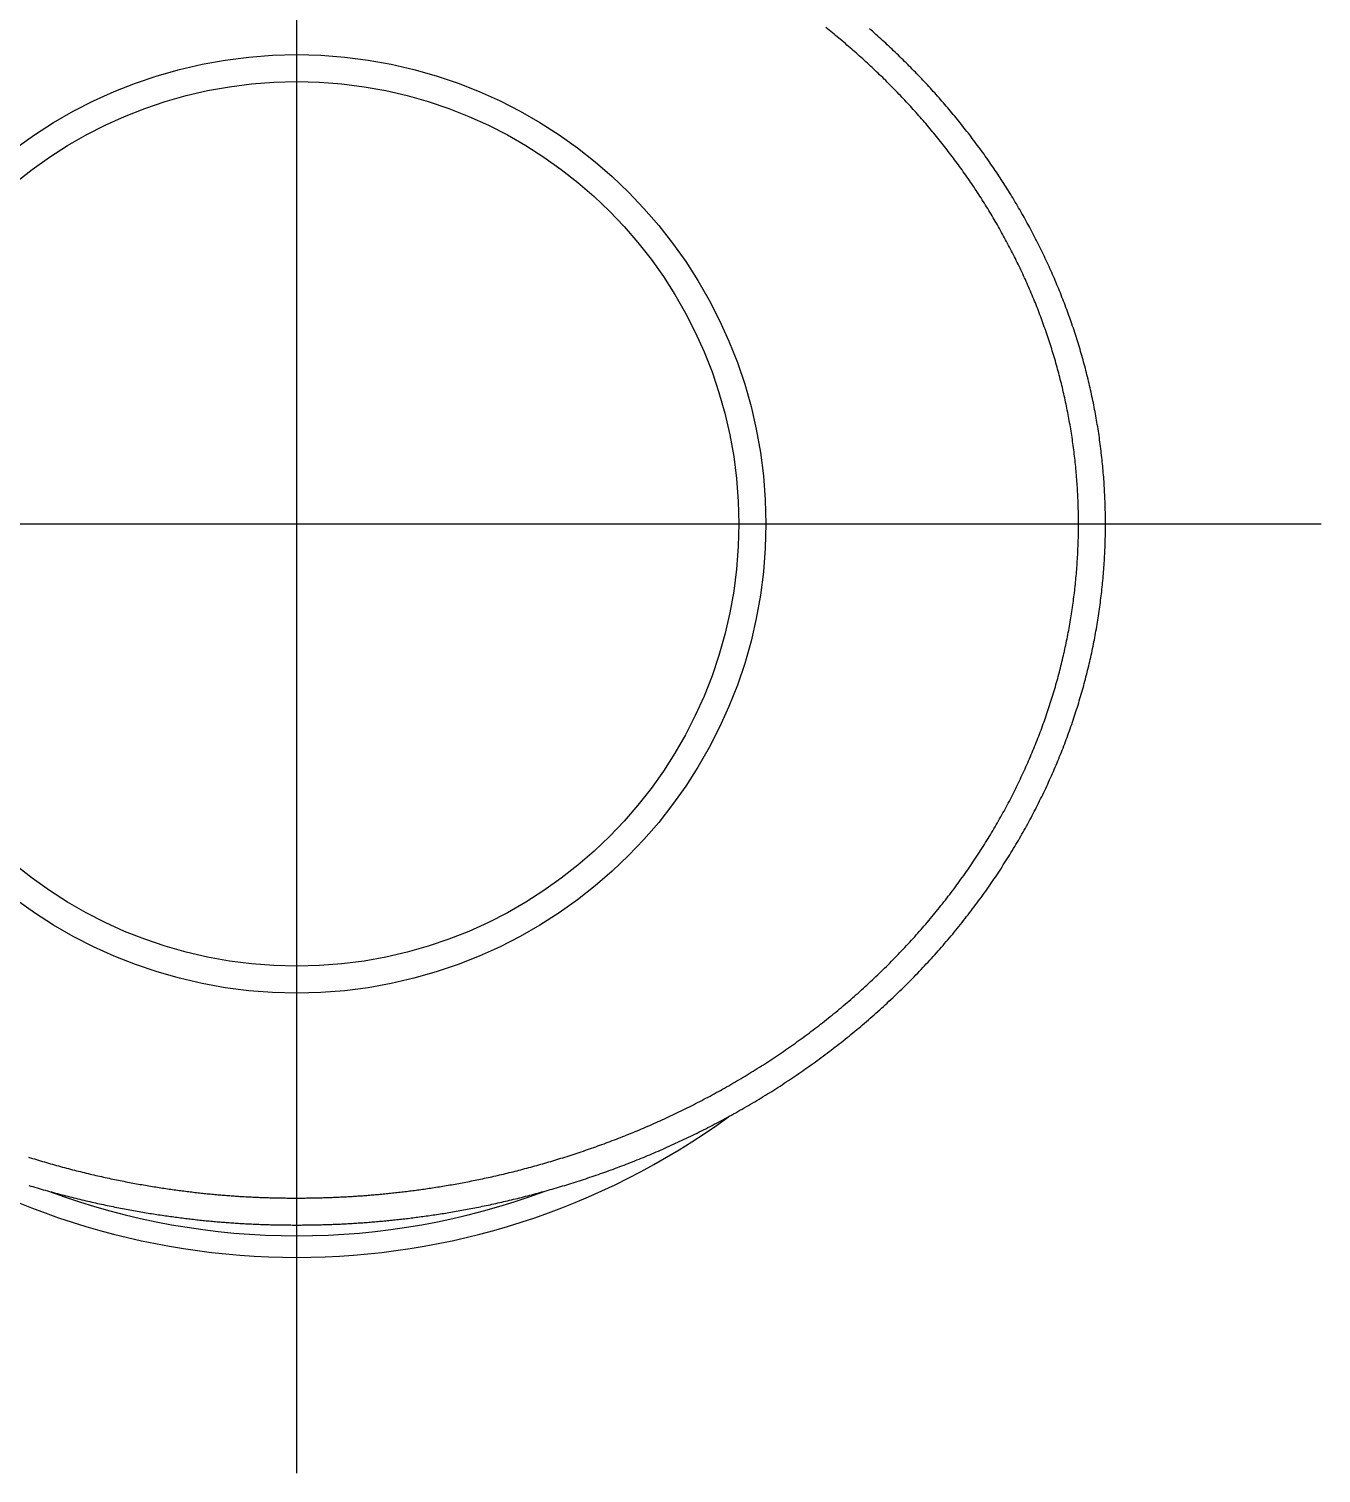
# Model space of a CAD drawing. Extents: x -29.2 to 56.3, y -38.4 to 25.6.
# Drawn here: x 44.36 to 56.35, y -8.8 to 4.59 of the extents above; entities that cross this region are included whole.
import ezdxf

# ---------------------------------------------------------------- set-up
doc = ezdxf.new("R2010")
doc.units = 0
doc.linetypes.add('CENTER', pattern=[50.8, 31.75, -6.35, 6.35, -6.35])
doc.layers.get('0').update_dxf_attribs({"linetype": 'CONTINUOUS'})
doc.layers.add('CENTER', color=1, linetype='CENTER')

msp = doc.modelspace()

# ---------------------------------------------------------------- linework, layer by layer
at = {"color": 7}
for points in [[(46.8467, -6.25, 0), (46.8598, -6.24999, 0), (46.8729, -6.24996, 0), (46.8861, -6.24991, 0), (46.8992, -6.24985, 0), (46.9123, -6.24976, 0), (46.9254, -6.24965, 0), (46.9385, -6.24953, 0), (46.9516, -6.24938, 0), (46.9647, -6.24921, 0), (46.9778, -6.24903, 0), (46.9909, -6.24882, 0), (47.004, -6.2486, 0), (47.0171, -6.24835, 0), (47.0302, -6.24808, 0), (47.0433, -6.24779, 0), (47.0564, -6.24748, 0), (47.0695, -6.24715, 0), (47.0826, -6.2468, 0), (47.0957, -6.24643, 0), (47.1089, -6.24604, 0), (47.122, -6.24562, 0), (47.1351, -6.24519, 0), (47.1483, -6.24473, 0), (47.1614, -6.24425, 0), (47.1746, -6.24375, 0), (47.1878, -6.24323, 0), (47.201, -6.24268, 0), (47.2142, -6.24212, 0), (47.2274, -6.24153, 0), (47.2407, -6.24092, 0), (47.2539, -6.24028, 0), (47.2672, -6.23963, 0), (47.2805, -6.23895, 0), (47.2938, -6.23825, 0), (47.3071, -6.23752, 0), (47.3204, -6.23678, 0), (47.3338, -6.23601, 0), (47.3471, -6.23521, 0), (47.3605, -6.2344, 0), (47.374, -6.23356, 0), (47.3874, -6.23269, 0), (47.4009, -6.2318, 0), (47.4144, -6.23089, 0), (47.4279, -6.22996, 0), (47.4414, -6.229, 0), (47.455, -6.22802, 0), (47.4686, -6.22701, 0), (47.4822, -6.22598, 0), (47.4959, -6.22492, 0), (47.5096, -6.22384, 0), (47.5233, -6.22273, 0), (47.537, -6.2216, 0), (47.5508, -6.22045, 0), (47.5646, -6.21927, 0), (47.5785, -6.21806, 0), (47.5923, -6.21683, 0), (47.6063, -6.21558, 0), (47.6202, -6.2143, 0), (47.6342, -6.21299, 0), (47.6482, -6.21166, 0), (47.6623, -6.2103, 0), (47.6764, -6.20891, 0), (47.6905, -6.20749, 0), (47.7047, -6.20605, 0), (47.719, -6.20457, 0), (47.7332, -6.20307, 0), (47.7475, -6.20154, 0), (47.7619, -6.19998, 0), (47.7763, -6.19838, 0), (47.7907, -6.19676, 0), (47.8052, -6.1951, 0), (47.8198, -6.19342, 0), (47.8344, -6.1917, 0), (47.849, -6.18995, 0), (47.8637, -6.18817, 0), (47.8785, -6.18635, 0), (47.8933, -6.1845, 0), (47.9081, -6.18262, 0), (47.923, -6.1807, 0), (47.938, -6.17875, 0), (47.953, -6.17676, 0), (47.968, -6.17474, 0), (47.9832, -6.17268, 0), (47.9984, -6.17059, 0), (48.0136, -6.16845, 0), (48.0289, -6.16629, 0), (48.0443, -6.16408, 0), (48.0597, -6.16184, 0), (48.0752, -6.15956, 0), (48.0907, -6.15723, 0), (48.1063, -6.15487, 0), (48.122, -6.15247, 0), (48.1378, -6.15002, 0), (48.1536, -6.14753, 0), (48.1695, -6.14501, 0), (48.1855, -6.14244, 0), (48.2015, -6.13982, 0), (48.2176, -6.13717, 0), (48.2337, -6.13447, 0), (48.2499, -6.13172, 0), (48.2662, -6.12894, 0), (48.2826, -6.12611, 0), (48.299, -6.12323, 0), (48.3154, -6.12031, 0), (48.332, -6.11734, 0), (48.3485, -6.11433, 0), (48.3652, -6.11127, 0), (48.3819, -6.10817, 0), (48.3987, -6.10501, 0), (48.4155, -6.10181, 0), (48.4324, -6.09857, 0), (48.4493, -6.09527, 0), (48.4663, -6.09193, 0), (48.4834, -6.08854, 0), (48.5005, -6.0851, 0), (48.5177, -6.0816, 0), (48.5349, -6.07806, 0), (48.5522, -6.07447, 0), (48.5695, -6.07083, 0), (48.5869, -6.06714, 0), (48.6044, -6.06339, 0), (48.6218, -6.0596, 0), (48.6394, -6.05575, 0), (48.6569, -6.05185, 0), (48.6745, -6.0479, 0), (48.6922, -6.0439, 0), (48.7099, -6.03985, 0), (48.7277, -6.03574, 0), (48.7455, -6.03158, 0), (48.7633, -6.02737, 0), (48.7812, -6.0231, 0), (48.7991, -6.01879, 0), (48.8171, -6.01442, 0), (48.8351, -6.00999, 0), (48.8531, -6.00552, 0), (48.8712, -6.00099, 0), (48.8893, -5.9964, 0), (48.9075, -5.99177, 0), (48.9257, -5.98708, 0), (48.9439, -5.98233, 0), (48.9621, -5.97753, 0), (48.9805, -5.97268, 0), (48.9988, -5.96777, 0), (49.0172, -5.9628, 0), (49.0356, -5.95779, 0), (49.054, -5.95271, 0), (49.0725, -5.94758, 0), (49.091, -5.9424, 0), (49.1095, -5.93716, 0), (49.1281, -5.93187, 0), (49.1467, -5.92652, 0), (49.1653, -5.92111, 0), (49.1839, -5.91565, 0), (49.2026, -5.91013, 0), (49.2213, -5.90455, 0), (49.2401, -5.89892, 0), (49.2588, -5.89323, 0), (49.2776, -5.88749, 0), (49.2964, -5.88168, 0), (49.3153, -5.87582, 0), (49.3341, -5.86991, 0), (49.353, -5.86393, 0), (49.3719, -5.8579, 0), (49.3908, -5.85181, 0), (49.4098, -5.84566, 0), (49.4288, -5.83946, 0), (49.4477, -5.83319, 0), (49.4668, -5.82687, 0), (49.4858, -5.82049, 0), (49.5048, -5.81405, 0), (49.5239, -5.80755, 0), (49.543, -5.801, 0), (49.5621, -5.79438, 0), (49.5812, -5.7877, 0), (49.6003, -5.78097, 0), (49.6195, -5.77417, 0), (49.6386, -5.76732, 0), (49.6578, -5.7604, 0), (49.677, -5.75343, 0), (49.6962, -5.74639, 0), (49.7154, -5.7393, 0), (49.7346, -5.73214, 0), (49.7539, -5.72493, 0), (49.7731, -5.71765, 0), (49.7924, -5.71031, 0), (49.8116, -5.70291, 0), (49.8309, -5.69545, 0), (49.8502, -5.68793, 0), (49.8694, -5.68034, 0), (49.8887, -5.6727, 0), (49.908, -5.66499, 0), (49.9273, -5.65722, 0), (49.9466, -5.64939, 0), (49.9659, -5.64149, 0), (49.9853, -5.63354, 0), (50.0046, -5.62552, 0), (50.0239, -5.61744, 0), (50.0432, -5.60929, 0), (50.0625, -5.60108, 0), (50.0818, -5.59281, 0), (50.1012, -5.58447, 0), (50.1205, -5.57608, 0), (50.1398, -5.56761, 0), (50.1591, -5.55909, 0), (50.1784, -5.55049, 0), (50.1978, -5.54183, 0), (50.2171, -5.53311, 0), (50.2364, -5.52432, 0), (50.2557, -5.51546, 0), (50.2751, -5.50654, 0), (50.2944, -5.49755, 0), (50.3137, -5.4885, 0), (50.3331, -5.47938, 0), (50.3524, -5.4702, 0), (50.3717, -5.46095, 0), (50.391, -5.45164, 0), (50.4103, -5.44226, 0), (50.4297, -5.43281, 0), (50.449, -5.4233, 0), (50.4683, -5.41373, 0), (50.4876, -5.40409, 0), (50.5069, -5.39438, 0), (50.5262, -5.38461, 0), (50.5454, -5.37477, 0), (50.5647, -5.36487, 0), (50.584, -5.3549, 0), (50.6032, -5.34487, 0), (50.6225, -5.33477, 0), (50.6417, -5.3246, 0), (50.6609, -5.31438, 0), (50.6802, -5.30408, 0), (50.6994, -5.29372, 0), (50.7186, -5.2833, 0), (50.7377, -5.27281, 0), (50.7569, -5.26225, 0), (50.7761, -5.25163, 0), (50.7952, -5.24095, 0), (50.8143, -5.2302, 0), (50.8334, -5.21938, 0), (50.8525, -5.2085, 0), (50.8716, -5.19756, 0), (50.8907, -5.18655, 0), (50.9097, -5.17547, 0), (50.9288, -5.16433, 0), (50.9478, -5.15313, 0), (50.9668, -5.14186, 0), (50.9857, -5.13052, 0), (51.0047, -5.11912, 0), (51.0236, -5.10766, 0), (51.0425, -5.09613, 0), (51.0614, -5.08453, 0), (51.0803, -5.07287, 0), (51.0992, -5.06115, 0), (51.118, -5.04936, 0), (51.1368, -5.0375, 0), (51.1556, -5.02559, 0), (51.1743, -5.0136, 0), (51.1931, -5.00155, 0), (51.2118, -4.98944, 0), (51.2304, -4.97726, 0), (51.2491, -4.96502, 0), (51.2677, -4.95271, 0), (51.2863, -4.94034, 0), (51.3049, -4.9279, 0), (51.3234, -4.9154, 0), (51.3419, -4.90284, 0), (51.3604, -4.89021, 0), (51.3789, -4.87751, 0), (51.3973, -4.86475, 0), (51.4157, -4.85193, 0), (51.434, -4.83904, 0), (51.4523, -4.82609, 0), (51.4706, -4.81307, 0), (51.4889, -4.79999, 0), (51.5071, -4.78684, 0), (51.5253, -4.77363, 0), (51.5434, -4.76036, 0), (51.5616, -4.74703, 0), (51.5796, -4.73363, 0), (51.5977, -4.72017, 0), (51.6157, -4.70665, 0), (51.6336, -4.69307, 0), (51.6515, -4.67942, 0), (51.6694, -4.66572, 0), (51.6873, -4.65196, 0), (51.7051, -4.63813, 0), (51.7228, -4.62425, 0), (51.7406, -4.6103, 0), (51.7582, -4.5963, 0), (51.7759, -4.58223, 0), (51.7935, -4.56811, 0), (51.811, -4.55393, 0), (51.8285, -4.53969, 0), (51.846, -4.5254, 0), (51.8634, -4.51104, 0), (51.8807, -4.49663, 0), (51.8981, -4.48216, 0), (51.9153, -4.46764, 0), (51.9326, -4.45306, 0), (51.9497, -4.43842, 0), (51.9669, -4.42373, 0), (51.984, -4.40898, 0), (52.001, -4.39418, 0), (52.018, -4.37932, 0), (52.0349, -4.36441, 0), (52.0518, -4.34944, 0), (52.0686, -4.33442, 0), (52.0854, -4.31935, 0), (52.1022, -4.30422, 0), (52.1188, -4.28904, 0), (52.1355, -4.27381, 0), (52.152, -4.25853, 0), (52.1686, -4.24319, 0), (52.185, -4.2278, 0), (52.2014, -4.21236, 0), (52.2178, -4.19687, 0), (52.2341, -4.18133, 0), (52.2503, -4.16574, 0), (52.2665, -4.1501, 0), (52.2826, -4.1344, 0), (52.2987, -4.11866, 0), (52.3147, -4.10287, 0), (52.3307, -4.08703, 0), (52.3466, -4.07114, 0), (52.3624, -4.05521, 0), (52.3782, -4.03922, 0), (52.3939, -4.02319, 0), (52.4095, -4.00711, 0), (52.4251, -3.99098, 0), (52.4407, -3.97481, 0), (52.4561, -3.95859, 0), (52.4715, -3.94232, 0), (52.4869, -3.92601, 0), (52.5021, -3.90965, 0), (52.5174, -3.89325, 0), (52.5325, -3.8768, 0), (52.5476, -3.86031, 0), (52.5626, -3.84378, 0), (52.5775, -3.82721, 0), (52.5924, -3.81059, 0), (52.6072, -3.79394, 0), (52.622, -3.77724, 0), (52.6366, -3.7605, 0), (52.6512, -3.74373, 0), (52.6658, -3.72691, 0), (52.6802, -3.71006, 0), (52.6946, -3.69316, 0), (52.709, -3.67623, 0), (52.7232, -3.65927, 0), (52.7374, -3.64226, 0), (52.7516, -3.62522, 0), (52.7656, -3.60814, 0), (52.7796, -3.59103, 0), (52.7935, -3.57388, 0), (52.8073, -3.55669, 0), (52.8211, -3.53947, 0), (52.8348, -3.52222, 0), (52.8485, -3.50493, 0), (52.862, -3.48761, 0), (52.8755, -3.47026, 0), (52.8889, -3.45288, 0), (52.9023, -3.43546, 0), (52.9155, -3.41801, 0), (52.9287, -3.40053, 0), (52.9419, -3.38302, 0), (52.9549, -3.36547, 0), (52.9679, -3.3479, 0), (52.9808, -3.3303, 0), (52.9937, -3.31267, 0), (53.0064, -3.29501, 0), (53.0191, -3.27732, 0), (53.0317, -3.25961, 0), (53.0443, -3.24186, 0), (53.0568, -3.22409, 0), (53.0692, -3.2063, 0), (53.0815, -3.18847, 0), (53.0937, -3.17062, 0), (53.1059, -3.15275, 0), (53.118, -3.13485, 0), (53.13, -3.11692, 0), (53.142, -3.09898, 0), (53.1538, -3.081, 0), (53.1656, -3.06301, 0), (53.1774, -3.04499, 0), (53.189, -3.02695, 0), (53.2006, -3.00889, 0), (53.2121, -2.9908, 0), (53.2235, -2.9727, 0), (53.2348, -2.95457, 0), (53.2461, -2.93642, 0), (53.2573, -2.91825, 0), (53.2684, -2.90007, 0), (53.2794, -2.88186, 0), (53.2903, -2.86364, 0), (53.3012, -2.84539, 0), (53.312, -2.82713, 0), (53.3227, -2.80885, 0), (53.3334, -2.79055, 0), (53.3439, -2.77223, 0), (53.3544, -2.75389, 0), (53.3648, -2.73553, 0), (53.3752, -2.71716, 0), (53.3854, -2.69876, 0), (53.3956, -2.68035, 0), (53.4057, -2.66191, 0), (53.4158, -2.64346, 0), (53.4257, -2.62499, 0), (53.4356, -2.60651, 0), (53.4454, -2.588, 0), (53.4552, -2.56948, 0), (53.4648, -2.55094, 0), (53.4744, -2.53239, 0), (53.4839, -2.51381, 0), (53.4934, -2.49522, 0), (53.5027, -2.47662, 0), (53.512, -2.45799, 0), (53.5212, -2.43936, 0), (53.5304, -2.4207, 0), (53.5394, -2.40203, 0), (53.5484, -2.38334, 0), (53.5574, -2.36464, 0), (53.5662, -2.34592, 0), (53.575, -2.32719, 0), (53.5836, -2.30844, 0), (53.5923, -2.28968, 0), (53.6008, -2.2709, 0), (53.6093, -2.25211, 0), (53.6177, -2.23331, 0), (53.626, -2.21449, 0), (53.6342, -2.19565, 0), (53.6424, -2.1768, 0), (53.6505, -2.15794, 0), (53.6585, -2.13907, 0), (53.6664, -2.12018, 0), (53.6743, -2.10128, 0), (53.6821, -2.08236, 0), (53.6898, -2.06344, 0), (53.6975, -2.0445, 0), (53.7051, -2.02555, 0), (53.7126, -2.00658, 0), (53.72, -1.98761, 0), (53.7274, -1.96862, 0), (53.7346, -1.94962, 0), (53.7418, -1.93061, 0), (53.749, -1.91159, 0), (53.756, -1.89256, 0), (53.763, -1.87351, 0), (53.7699, -1.85446, 0), (53.7768, -1.83539, 0), (53.7835, -1.81632, 0), (53.7902, -1.79723, 0), (53.7968, -1.77813, 0), (53.8034, -1.75903, 0), (53.8098, -1.73991, 0), (53.8162, -1.72079, 0), (53.8226, -1.70165, 0), (53.8288, -1.68251, 0), (53.835, -1.66336, 0), (53.8411, -1.6442, 0), (53.8471, -1.62502, 0), (53.8531, -1.60585, 0), (53.859, -1.58666, 0), (53.8648, -1.56746, 0), (53.8705, -1.54826, 0), (53.8762, -1.52904, 0), (53.8818, -1.50982, 0), (53.8873, -1.49059, 0), (53.8927, -1.47136, 0), (53.8981, -1.45211, 0), (53.9034, -1.43286, 0), (53.9087, -1.4136, 0), (53.9138, -1.39433, 0), (53.9189, -1.37506, 0), (53.9239, -1.35578, 0), (53.9288, -1.33649, 0), (53.9337, -1.3172, 0), (53.9385, -1.29789, 0), (53.9432, -1.27858, 0), (53.9479, -1.25927, 0), (53.9525, -1.23995, 0), (53.957, -1.22062, 0), (53.9614, -1.20128, 0), (53.9658, -1.18194, 0), (53.9701, -1.1626, 0), (53.9743, -1.14324, 0), (53.9784, -1.12389, 0), (53.9825, -1.10452, 0), (53.9865, -1.08515, 0), (53.9904, -1.06578, 0), (53.9943, -1.0464, 0), (53.9981, -1.02701, 0), (54.0018, -1.00762, 0), (54.0054, -0.988227, 0), (54.009, -0.968827, 0), (54.0125, -0.949423, 0), (54.0159, -0.930013, 0), (54.0193, -0.9106, 0), (54.0225, -0.891182, 0), (54.0258, -0.871759, 0), (54.0289, -0.852333, 0), (54.032, -0.832903, 0), (54.035, -0.813469, 0), (54.0379, -0.794031, 0), (54.0407, -0.774589, 0), (54.0435, -0.755144, 0), (54.0462, -0.735696, 0), (54.0489, -0.716244, 0), (54.0514, -0.696789, 0), (54.0539, -0.677332, 0), (54.0564, -0.657871, 0), (54.0587, -0.638407, 0), (54.061, -0.618941, 0), (54.0632, -0.599472, 0), (54.0654, -0.580001, 0), (54.0674, -0.560527, 0), (54.0694, -0.541052, 0), (54.0714, -0.521574, 0), (54.0732, -0.502094, 0), (54.075, -0.482611, 0), (54.0767, -0.463125, 0), (54.0784, -0.443636, 0), (54.0799, -0.424145, 0), (54.0814, -0.404651, 0), (54.0829, -0.385155, 0), (54.0842, -0.365657, 0), (54.0855, -0.346156, 0), (54.0868, -0.326654, 0), (54.0879, -0.30715, 0), (54.089, -0.287644, 0), (54.09, -0.268137, 0), (54.0909, -0.248629, 0), (54.0918, -0.229119, 0), (54.0926, -0.209609, 0), (54.0933, -0.190098, 0), (54.094, -0.170586, 0), (54.0945, -0.151073, 0), (54.0951, -0.13156, 0), (54.0955, -0.112047, 0), (54.0959, -0.092534, 0), (54.0962, -0.073022, 0), (54.0964, -0.053509, 0), (54.0966, -0.033997, 0), (54.0966, -0.014485, 0), (54.0967, 0.005026, 0), (54.0966, 0.024536, 0), (54.0965, 0.044045, 0), (54.0963, 0.063552, 0), (54.096, 0.083058, 0), (54.0957, 0.102563, 0), (54.0953, 0.122066, 0), (54.0948, 0.141568, 0), (54.0943, 0.161067, 0), (54.0936, 0.180564, 0), (54.0929, 0.200059, 0), (54.0922, 0.219551, 0), (54.0914, 0.239041, 0), (54.0905, 0.258528, 0), (54.0895, 0.278013, 0), (54.0884, 0.297494, 0), (54.0873, 0.316971, 0), (54.0861, 0.336446, 0), (54.0849, 0.355917, 0), (54.0836, 0.375384, 0), (54.0822, 0.394847, 0), (54.0807, 0.414307, 0), (54.0792, 0.433762, 0), (54.0776, 0.453213, 0), (54.0759, 0.472659, 0), (54.0741, 0.492101, 0), (54.0723, 0.511538, 0), (54.0704, 0.53097, 0), (54.0685, 0.550398, 0), (54.0664, 0.569819, 0), (54.0644, 0.589236, 0), (54.0622, 0.608647, 0), (54.0599, 0.628052, 0), (54.0576, 0.647451, 0), (54.0553, 0.666844, 0), (54.0528, 0.686231, 0), (54.0503, 0.705612, 0), (54.0477, 0.724986, 0), (54.045, 0.744352, 0), (54.0423, 0.76371, 0), (54.0395, 0.78306, 0), (54.0366, 0.802401, 0), (54.0337, 0.821734, 0), (54.0307, 0.841058, 0), (54.0276, 0.860373, 0), (54.0244, 0.879678, 0), (54.0212, 0.898974, 0), (54.0179, 0.918259, 0), (54.0145, 0.937535, 0), (54.0111, 0.9568, 0), (54.0076, 0.976054, 0), (54.004, 0.995297, 0), (54.0004, 1.01453, 0), (53.9967, 1.03375, 0), (53.9929, 1.05296, 0), (53.9891, 1.07216, 0), (53.9851, 1.09134, 0), (53.9812, 1.11051, 0), (53.9771, 1.12967, 0), (53.973, 1.14882, 0), (53.9688, 1.16795, 0), (53.9645, 1.18707, 0), (53.9602, 1.20618, 0), (53.9558, 1.22527, 0), (53.9513, 1.24435, 0), (53.9468, 1.26341, 0), (53.9422, 1.28246, 0), (53.9375, 1.3015, 0), (53.9328, 1.32052, 0), (53.928, 1.33952, 0), (53.9231, 1.35851, 0), (53.9182, 1.37748, 0), (53.9132, 1.39643, 0), (53.9081, 1.41537, 0), (53.903, 1.43429, 0), (53.8977, 1.4532, 0), (53.8925, 1.47209, 0), (53.8871, 1.49096, 0), (53.8817, 1.50981, 0), (53.8762, 1.52864, 0), (53.8707, 1.54746, 0), (53.8651, 1.56626, 0), (53.8594, 1.58503, 0), (53.8537, 1.60379, 0), (53.8479, 1.62253, 0), (53.842, 1.64126, 0), (53.8361, 1.65996, 0), (53.83, 1.67864, 0), (53.824, 1.6973, 0), (53.8178, 1.71594, 0), (53.8116, 1.73456, 0), (53.8054, 1.75316, 0), (53.799, 1.77173, 0), (53.7926, 1.79029, 0), (53.7862, 1.80882, 0), (53.7796, 1.82734, 0), (53.773, 1.84583, 0), (53.7664, 1.86429, 0), (53.7596, 1.88274, 0), (53.7528, 1.90116, 0), (53.746, 1.91955, 0), (53.7391, 1.93793, 0), (53.7321, 1.95628, 0), (53.725, 1.9746, 0), (53.7179, 1.9929, 0), (53.7107, 2.01118, 0), (53.7035, 2.02943, 0), (53.6962, 2.04766, 0), (53.6888, 2.06586, 0), (53.6814, 2.08403, 0), (53.6739, 2.10218, 0), (53.6664, 2.1203, 0), (53.6587, 2.1384, 0), (53.6511, 2.15647, 0), (53.6433, 2.17451, 0), (53.6355, 2.19253, 0), (53.6277, 2.21052, 0), (53.6197, 2.22848, 0), (53.6118, 2.24642, 0), (53.6037, 2.26432, 0), (53.5956, 2.2822, 0), (53.5874, 2.30006, 0), (53.5792, 2.31788, 0), (53.5709, 2.33567, 0), (53.5626, 2.35344, 0), (53.5542, 2.37118, 0), (53.5457, 2.38889, 0), (53.5372, 2.40656, 0), (53.5286, 2.42421, 0), (53.5199, 2.44183, 0), (53.5112, 2.45942, 0), (53.5025, 2.47698, 0), (53.4937, 2.49451, 0), (53.4848, 2.51201, 0), (53.4758, 2.52948, 0), (53.4669, 2.54692, 0), (53.4578, 2.56432, 0), (53.4487, 2.5817, 0), (53.4395, 2.59904, 0), (53.4303, 2.61635, 0), (53.421, 2.63363, 0), (53.4117, 2.65088, 0), (53.4023, 2.66809, 0), (53.3929, 2.68528, 0), (53.3833, 2.70243, 0), (53.3738, 2.71954, 0), (53.3642, 2.73662, 0), (53.3545, 2.75367, 0), (53.3448, 2.77069, 0), (53.335, 2.78767, 0), (53.3252, 2.80462, 0), (53.3153, 2.82153, 0), (53.3053, 2.83841, 0), (53.2953, 2.85526, 0), (53.2853, 2.87207, 0), (53.2752, 2.88884, 0), (53.265, 2.90558, 0), (53.2548, 2.92229, 0), (53.2445, 2.93896, 0), (53.2342, 2.95559, 0), (53.2238, 2.97218, 0), (53.2134, 2.98874, 0), (53.2029, 3.00527, 0), (53.1924, 3.02176, 0), (53.1818, 3.03821, 0), (53.1712, 3.05462, 0), (53.1605, 3.071, 0), (53.1497, 3.08734, 0), (53.139, 3.10364, 0), (53.1281, 3.1199, 0), (53.1172, 3.13613, 0), (53.1063, 3.15232, 0), (53.0953, 3.16848, 0), (53.0843, 3.1846, 0), (53.0732, 3.20068, 0), (53.062, 3.21672, 0), (53.0509, 3.23273, 0), (53.0396, 3.24869, 0), (53.0283, 3.26463, 0), (53.017, 3.28052, 0), (53.0056, 3.29638, 0), (52.9942, 3.31219, 0), (52.9827, 3.32797, 0), (52.9712, 3.34372, 0), (52.9596, 3.35942, 0), (52.948, 3.37509, 0), (52.9363, 3.39072, 0), (52.9246, 3.40632, 0), (52.9128, 3.42187, 0), (52.901, 3.43739, 0), (52.8891, 3.45287, 0), (52.8772, 3.46831, 0), (52.8652, 3.48371, 0), (52.8532, 3.49907, 0), (52.8412, 3.5144, 0), (52.8291, 3.52969, 0), (52.8169, 3.54494, 0), (52.8047, 3.56015, 0), (52.7925, 3.57532, 0), (52.7802, 3.59046, 0), (52.7678, 3.60556, 0), (52.7555, 3.62061, 0), (52.743, 3.63563, 0), (52.7306, 3.65062, 0), (52.7181, 3.66556, 0), (52.7055, 3.68046, 0), (52.6929, 3.69533, 0), (52.6802, 3.71015, 0), (52.6675, 3.72494, 0), (52.6548, 3.73969, 0), (52.642, 3.7544, 0), (52.6292, 3.76907, 0), (52.6163, 3.7837, 0), (52.6034, 3.7983, 0), (52.5904, 3.81285, 0), (52.5774, 3.82737, 0), (52.5644, 3.84184, 0), (52.5513, 3.85628, 0), (52.5381, 3.87068, 0), (52.5249, 3.88503, 0), (52.5117, 3.89935, 0), (52.4984, 3.91363, 0), (52.4851, 3.92787, 0), (52.4718, 3.94207, 0), (52.4584, 3.95623, 0), (52.445, 3.97035, 0), (52.4315, 3.98443, 0), (52.418, 3.99848, 0), (52.4044, 4.01248, 0), (52.3908, 4.02644, 0), (52.3771, 4.04036, 0), (52.3634, 4.05424, 0), (52.3497, 4.06809, 0), (52.3359, 4.08189, 0), (52.3221, 4.09565, 0), (52.3083, 4.10937, 0), (52.2944, 4.12305, 0), (52.2804, 4.1367, 0), (52.2665, 4.1503, 0), (52.2525, 4.16386, 0), (52.2384, 4.17738, 0), (52.2243, 4.19086, 0), (52.2102, 4.20429, 0), (52.196, 4.21769, 0), (52.1818, 4.23105, 0), (52.1675, 4.24437, 0), (52.1532, 4.25764, 0), (52.1389, 4.27088, 0), (52.1245, 4.28407, 0), (52.1101, 4.29723, 0), (52.0957, 4.31034, 0), (52.0812, 4.32341, 0), (52.0667, 4.33644, 0), (52.0521, 4.34943, 0), (52.0375, 4.36238, 0), (52.0229, 4.37528, 0), (52.0082, 4.38815, 0), (51.9935, 4.40097, 0), (51.9787, 4.41375, 0), (51.9639, 4.42649, 0), (51.9491, 4.43919, 0), (51.9343, 4.45185, 0), (51.9194, 4.46447, 0), (51.9044, 4.47704, 0), (51.8895, 4.48957, 0), (51.8744, 4.50206, 0), (51.8594, 4.51451, 0), (51.8443, 4.52692, 0), (51.8292, 4.53928, 0), (51.8141, 4.5516, 0), (51.7989, 4.56389, 0), (51.7837, 4.57612, 0), (51.7684, 4.58832, 0), (51.7531, 4.60047, 0)], [(46.8467, -6.5, 0), (46.8602, -6.49999, 0), (46.8737, -6.49996, 0), (46.8872, -6.49991, 0), (46.9007, -6.49984, 0), (46.9142, -6.49975, 0), (46.9277, -6.49964, 0), (46.9412, -6.49951, 0), (46.9547, -6.49936, 0), (46.9682, -6.49919, 0), (46.9817, -6.499, 0), (46.9952, -6.49879, 0), (47.0087, -6.49855, 0), (47.0221, -6.4983, 0), (47.0356, -6.49802, 0), (47.0491, -6.49773, 0), (47.0626, -6.49741, 0), (47.0761, -6.49707, 0), (47.0896, -6.49671, 0), (47.1031, -6.49632, 0), (47.1167, -6.49592, 0), (47.1302, -6.49549, 0), (47.1437, -6.49504, 0), (47.1573, -6.49457, 0), (47.1708, -6.49408, 0), (47.1844, -6.49357, 0), (47.1979, -6.49303, 0), (47.2115, -6.49247, 0), (47.2251, -6.49188, 0), (47.2387, -6.49128, 0), (47.2524, -6.49065, 0), (47.266, -6.49, 0), (47.2797, -6.48932, 0), (47.2934, -6.48862, 0), (47.3071, -6.4879, 0), (47.3208, -6.48715, 0), (47.3345, -6.48638, 0), (47.3483, -6.48559, 0), (47.362, -6.48477, 0), (47.3758, -6.48393, 0), (47.3897, -6.48307, 0), (47.4035, -6.48218, 0), (47.4174, -6.48126, 0), (47.4313, -6.48032, 0), (47.4452, -6.47936, 0), (47.4591, -6.47837, 0), (47.4731, -6.47736, 0), (47.4871, -6.47632, 0), (47.5011, -6.47526, 0), (47.5152, -6.47417, 0), (47.5293, -6.47306, 0), (47.5434, -6.47192, 0), (47.5576, -6.47076, 0), (47.5718, -6.46957, 0), (47.586, -6.46835, 0), (47.6003, -6.46711, 0), (47.6146, -6.46585, 0), (47.6289, -6.46455, 0), (47.6433, -6.46323, 0), (47.6577, -6.46189, 0), (47.6721, -6.46051, 0), (47.6866, -6.45911, 0), (47.7011, -6.45768, 0), (47.7157, -6.45622, 0), (47.7303, -6.45474, 0), (47.7449, -6.45322, 0), (47.7596, -6.45167, 0), (47.7744, -6.45009, 0), (47.7892, -6.44848, 0), (47.804, -6.44684, 0), (47.8189, -6.44517, 0), (47.8338, -6.44347, 0), (47.8488, -6.44173, 0), (47.8638, -6.43996, 0), (47.8789, -6.43816, 0), (47.894, -6.43632, 0), (47.9092, -6.43445, 0), (47.9245, -6.43254, 0), (47.9398, -6.4306, 0), (47.9551, -6.42863, 0), (47.9705, -6.42662, 0), (47.986, -6.42457, 0), (48.0015, -6.42249, 0), (48.0171, -6.42037, 0), (48.0327, -6.41821, 0), (48.0484, -6.41602, 0), (48.0642, -6.41378, 0), (48.08, -6.41151, 0), (48.0959, -6.4092, 0), (48.1118, -6.40685, 0), (48.1279, -6.40446, 0), (48.144, -6.40202, 0), (48.1601, -6.39955, 0), (48.1764, -6.39703, 0), (48.1927, -6.39447, 0), (48.209, -6.39186, 0), (48.2255, -6.38921, 0), (48.242, -6.38652, 0), (48.2585, -6.38379, 0), (48.2752, -6.38101, 0), (48.2919, -6.37818, 0), (48.3087, -6.37531, 0), (48.3255, -6.37239, 0), (48.3424, -6.36943, 0), (48.3594, -6.36642, 0), (48.3764, -6.36336, 0), (48.3935, -6.36026, 0), (48.4106, -6.35711, 0), (48.4278, -6.35391, 0), (48.4451, -6.35066, 0), (48.4624, -6.34737, 0), (48.4798, -6.34402, 0), (48.4973, -6.34063, 0), (48.5148, -6.33718, 0), (48.5324, -6.33369, 0), (48.55, -6.33014, 0), (48.5677, -6.32654, 0), (48.5855, -6.3229, 0), (48.6033, -6.3192, 0), (48.6212, -6.31544, 0), (48.6391, -6.31164, 0), (48.657, -6.30778, 0), (48.675, -6.30387, 0), (48.6931, -6.29991, 0), (48.7112, -6.29589, 0), (48.7294, -6.29182, 0), (48.7476, -6.28769, 0), (48.7658, -6.28352, 0), (48.7841, -6.27928, 0), (48.8024, -6.275, 0), (48.8208, -6.27066, 0), (48.8393, -6.26626, 0), (48.8577, -6.26181, 0), (48.8762, -6.25731, 0), (48.8948, -6.25275, 0), (48.9134, -6.24814, 0), (48.932, -6.24347, 0), (48.9507, -6.23875, 0), (48.9694, -6.23397, 0), (48.9882, -6.22913, 0), (49.0069, -6.22424, 0), (49.0258, -6.21929, 0), (49.0446, -6.21429, 0), (49.0635, -6.20923, 0), (49.0825, -6.20412, 0), (49.1014, -6.19894, 0), (49.1205, -6.19371, 0), (49.1395, -6.18843, 0), (49.1586, -6.18308, 0), (49.1777, -6.17768, 0), (49.1968, -6.17222, 0), (49.216, -6.16671, 0), (49.2352, -6.16113, 0), (49.2544, -6.1555, 0), (49.2737, -6.14981, 0), (49.293, -6.14407, 0), (49.3123, -6.13826, 0), (49.3316, -6.13239, 0), (49.351, -6.12647, 0), (49.3704, -6.12049, 0), (49.3898, -6.11445, 0), (49.4092, -6.10834, 0), (49.4287, -6.10218, 0), (49.4482, -6.09596, 0), (49.4677, -6.08968, 0), (49.4873, -6.08334, 0), (49.5068, -6.07695, 0), (49.5264, -6.07049, 0), (49.546, -6.06396, 0), (49.5657, -6.05738, 0), (49.5853, -6.05074, 0), (49.605, -6.04404, 0), (49.6246, -6.03728, 0), (49.6443, -6.03045, 0), (49.6641, -6.02357, 0), (49.6838, -6.01662, 0), (49.7035, -6.00961, 0), (49.7233, -6.00254, 0), (49.7431, -5.99541, 0), (49.7629, -5.98821, 0), (49.7827, -5.98095, 0), (49.8025, -5.97363, 0), (49.8223, -5.96625, 0), (49.8422, -5.95881, 0), (49.862, -5.9513, 0), (49.8819, -5.94373, 0), (49.9018, -5.93609, 0), (49.9216, -5.92839, 0), (49.9415, -5.92063, 0), (49.9614, -5.91281, 0), (49.9813, -5.90492, 0), (50.0012, -5.89696, 0), (50.0212, -5.88895, 0), (50.0411, -5.88086, 0), (50.061, -5.87272, 0), (50.0809, -5.8645, 0), (50.1009, -5.85623, 0), (50.1208, -5.84789, 0), (50.1407, -5.83948, 0), (50.1607, -5.83101, 0), (50.1806, -5.82247, 0), (50.2006, -5.81387, 0), (50.2205, -5.8052, 0), (50.2404, -5.79646, 0), (50.2604, -5.78766, 0), (50.2803, -5.77879, 0), (50.3003, -5.76985, 0), (50.3202, -5.76084, 0), (50.3402, -5.75177, 0), (50.3601, -5.74262, 0), (50.3801, -5.73341, 0), (50.4, -5.72413, 0), (50.42, -5.71479, 0), (50.44, -5.70537, 0), (50.4599, -5.69589, 0), (50.4799, -5.68634, 0), (50.4998, -5.67672, 0), (50.5198, -5.66704, 0), (50.5397, -5.65728, 0), (50.5597, -5.64746, 0), (50.5796, -5.63757, 0), (50.5995, -5.62761, 0), (50.6195, -5.61759, 0), (50.6394, -5.60749, 0), (50.6593, -5.59733, 0), (50.6792, -5.5871, 0), (50.6991, -5.5768, 0), (50.719, -5.56644, 0), (50.7389, -5.55601, 0), (50.7588, -5.54551, 0), (50.7786, -5.53494, 0), (50.7985, -5.5243, 0), (50.8183, -5.5136, 0), (50.8382, -5.50283, 0), (50.858, -5.49199, 0), (50.8778, -5.48108, 0), (50.8976, -5.47011, 0), (50.9174, -5.45906, 0), (50.9371, -5.44795, 0), (50.9569, -5.43678, 0), (50.9766, -5.42553, 0), (50.9964, -5.41422, 0), (51.0161, -5.40284, 0), (51.0357, -5.39139, 0), (51.0554, -5.37987, 0), (51.0751, -5.36829, 0), (51.0947, -5.35664, 0), (51.1143, -5.34492, 0), (51.1339, -5.33313, 0), (51.1535, -5.32128, 0), (51.1731, -5.30936, 0), (51.1926, -5.29737, 0), (51.2121, -5.28531, 0), (51.2316, -5.27318, 0), (51.2511, -5.26099, 0), (51.2705, -5.24873, 0), (51.2899, -5.23641, 0), (51.3093, -5.22401, 0), (51.3287, -5.21155, 0), (51.348, -5.19902, 0), (51.3674, -5.18642, 0), (51.3867, -5.17376, 0), (51.4059, -5.16103, 0), (51.4252, -5.14823, 0), (51.4444, -5.13536, 0), (51.4636, -5.12242, 0), (51.4827, -5.10942, 0), (51.5018, -5.09635, 0), (51.5209, -5.08322, 0), (51.54, -5.07001, 0), (51.559, -5.05674, 0), (51.578, -5.0434, 0), (51.597, -5.02999, 0), (51.6159, -5.01652, 0), (51.6348, -5.00298, 0), (51.6537, -4.98937, 0), (51.6725, -4.9757, 0), (51.6913, -4.96196, 0), (51.71, -4.94816, 0), (51.7287, -4.93429, 0), (51.7474, -4.92035, 0), (51.7661, -4.90635, 0), (51.7847, -4.89229, 0), (51.8032, -4.87816, 0), (51.8217, -4.86397, 0), (51.8402, -4.84971, 0), (51.8587, -4.83539, 0), (51.877, -4.82101, 0), (51.8954, -4.80657, 0), (51.9137, -4.79206, 0), (51.932, -4.77749, 0), (51.9502, -4.76286, 0), (51.9684, -4.74817, 0), (51.9865, -4.73342, 0), (52.0046, -4.71861, 0), (52.0226, -4.70374, 0), (52.0406, -4.6888, 0), (52.0586, -4.67381, 0), (52.0765, -4.65876, 0), (52.0943, -4.64365, 0), (52.1122, -4.62848, 0), (52.1299, -4.61325, 0), (52.1476, -4.59796, 0), (52.1653, -4.58262, 0), (52.1829, -4.56722, 0), (52.2004, -4.55176, 0), (52.218, -4.53624, 0), (52.2354, -4.52067, 0), (52.2528, -4.50504, 0), (52.2702, -4.48936, 0), (52.2875, -4.47362, 0), (52.3047, -4.45782, 0), (52.3219, -4.44197, 0), (52.339, -4.42606, 0), (52.3561, -4.4101, 0), (52.3731, -4.39409, 0), (52.3901, -4.37802, 0), (52.407, -4.3619, 0), (52.4238, -4.34572, 0), (52.4406, -4.3295, 0), (52.4574, -4.31322, 0), (52.474, -4.29688, 0), (52.4906, -4.2805, 0), (52.5072, -4.26406, 0), (52.5237, -4.24758, 0), (52.5401, -4.23104, 0), (52.5565, -4.21445, 0), (52.5728, -4.19781, 0), (52.5891, -4.18112, 0), (52.6052, -4.16438, 0), (52.6214, -4.14759, 0), (52.6374, -4.13075, 0), (52.6534, -4.11386, 0), (52.6693, -4.09693, 0), (52.6852, -4.07994, 0), (52.701, -4.06291, 0), (52.7167, -4.04583, 0), (52.7324, -4.0287, 0), (52.748, -4.01154, 0), (52.7635, -3.99432, 0), (52.7789, -3.97706, 0), (52.7943, -3.95976, 0), (52.8096, -3.94242, 0), (52.8249, -3.92503, 0), (52.84, -3.9076, 0), (52.8551, -3.89013, 0), (52.8702, -3.87262, 0), (52.8851, -3.85507, 0), (52.9, -3.83748, 0), (52.9148, -3.81984, 0), (52.9296, -3.80217, 0), (52.9443, -3.78446, 0), (52.9589, -3.76671, 0), (52.9734, -3.74892, 0), (52.9879, -3.7311, 0), (53.0023, -3.71323, 0), (53.0166, -3.69533, 0), (53.0308, -3.67739, 0), (53.045, -3.65942, 0), (53.0591, -3.64141, 0), (53.0731, -3.62337, 0), (53.0871, -3.60529, 0), (53.101, -3.58718, 0), (53.1148, -3.56903, 0), (53.1285, -3.55085, 0), (53.1422, -3.53263, 0), (53.1557, -3.51439, 0), (53.1692, -3.49611, 0), (53.1827, -3.4778, 0), (53.196, -3.45946, 0), (53.2093, -3.44108, 0), (53.2225, -3.42268, 0), (53.2356, -3.40425, 0), (53.2487, -3.38578, 0), (53.2617, -3.36729, 0), (53.2746, -3.34877, 0), (53.2874, -3.33022, 0), (53.3001, -3.31165, 0), (53.3128, -3.29304, 0), (53.3254, -3.27441, 0), (53.3379, -3.25575, 0), (53.3504, -3.23707, 0), (53.3627, -3.21836, 0), (53.375, -3.19962, 0), (53.3872, -3.18086, 0), (53.3993, -3.16208, 0), (53.4114, -3.14327, 0), (53.4233, -3.12444, 0), (53.4352, -3.10558, 0), (53.447, -3.0867, 0), (53.4588, -3.0678, 0), (53.4704, -3.04888, 0), (53.482, -3.02994, 0), (53.4935, -3.01097, 0), (53.5049, -2.99199, 0), (53.5162, -2.97298, 0), (53.5274, -2.95396, 0), (53.5386, -2.93491, 0), (53.5497, -2.91584, 0), (53.5607, -2.89675, 0), (53.5716, -2.87764, 0), (53.5825, -2.85851, 0), (53.5933, -2.83936, 0), (53.604, -2.82019, 0), (53.6146, -2.80099, 0), (53.6251, -2.78178, 0), (53.6356, -2.76255, 0), (53.646, -2.7433, 0), (53.6563, -2.72402, 0), (53.6665, -2.70473, 0), (53.6767, -2.68542, 0), (53.6867, -2.66609, 0), (53.6967, -2.64674, 0), (53.7067, -2.62738, 0), (53.7165, -2.60799, 0), (53.7263, -2.58859, 0), (53.736, -2.56917, 0), (53.7456, -2.54973, 0), (53.7551, -2.53027, 0), (53.7645, -2.5108, 0), (53.7739, -2.4913, 0), (53.7832, -2.4718, 0), (53.7924, -2.45227, 0), (53.8016, -2.43273, 0), (53.8107, -2.41317, 0), (53.8196, -2.39359, 0), (53.8286, -2.374, 0), (53.8374, -2.35439, 0), (53.8461, -2.33477, 0), (53.8548, -2.31513, 0), (53.8634, -2.29548, 0), (53.8719, -2.27581, 0), (53.8804, -2.25612, 0), (53.8888, -2.23642, 0), (53.8971, -2.21671, 0), (53.9053, -2.19698, 0), (53.9134, -2.17724, 0), (53.9215, -2.15748, 0), (53.9295, -2.13771, 0), (53.9374, -2.11793, 0), (53.9452, -2.09813, 0), (53.953, -2.07832, 0), (53.9606, -2.05849, 0), (53.9682, -2.03865, 0), (53.9758, -2.0188, 0), (53.9832, -1.99894, 0), (53.9906, -1.97906, 0), (53.9979, -1.95918, 0), (54.0051, -1.93928, 0), (54.0122, -1.91937, 0), (54.0193, -1.89944, 0), (54.0263, -1.87951, 0), (54.0332, -1.85956, 0), (54.04, -1.83961, 0), (54.0468, -1.81964, 0), (54.0535, -1.79966, 0), (54.0601, -1.77967, 0), (54.0666, -1.75967, 0), (54.0731, -1.73966, 0), (54.0794, -1.71964, 0), (54.0857, -1.69961, 0), (54.092, -1.67957, 0), (54.0981, -1.65952, 0), (54.1042, -1.63946, 0), (54.1102, -1.6194, 0), (54.1161, -1.59932, 0), (54.122, -1.57923, 0), (54.1277, -1.55914, 0), (54.1334, -1.53903, 0), (54.139, -1.51892, 0), (54.1446, -1.4988, 0), (54.15, -1.47867, 0), (54.1554, -1.45853, 0), (54.1607, -1.43838, 0), (54.166, -1.41823, 0), (54.1711, -1.39806, 0), (54.1762, -1.37789, 0), (54.1812, -1.35771, 0), (54.1862, -1.33753, 0), (54.191, -1.31733, 0), (54.1958, -1.29713, 0), (54.2005, -1.27693, 0), (54.2052, -1.25671, 0), (54.2097, -1.23649, 0), (54.2142, -1.21626, 0), (54.2186, -1.19602, 0), (54.223, -1.17578, 0), (54.2272, -1.15553, 0), (54.2314, -1.13528, 0), (54.2355, -1.11502, 0), (54.2395, -1.09475, 0), (54.2435, -1.07448, 0), (54.2474, -1.0542, 0), (54.2512, -1.03392, 0), (54.2549, -1.01363, 0), (54.2586, -0.993334, 0), (54.2622, -0.973034, 0), (54.2657, -0.952729, 0), (54.2691, -0.93242, 0), (54.2725, -0.912105, 0), (54.2758, -0.891785, 0), (54.279, -0.871461, 0), (54.2821, -0.851133, 0), (54.2852, -0.8308, 0), (54.2882, -0.810464, 0), (54.2911, -0.790123, 0), (54.2939, -0.769778, 0), (54.2967, -0.749429, 0), (54.2993, -0.729077, 0), (54.302, -0.708722, 0), (54.3045, -0.688363, 0), (54.307, -0.668, 0), (54.3094, -0.647635, 0), (54.3117, -0.627266, 0), (54.3139, -0.606895, 0), (54.3161, -0.586521, 0), (54.3182, -0.566145, 0), (54.3202, -0.545766, 0), (54.3221, -0.525384, 0), (54.324, -0.505, 0), (54.3258, -0.484612, 0), (54.3275, -0.464221, 0), (54.3292, -0.443826, 0), (54.3307, -0.423429, 0), (54.3322, -0.40303, 0), (54.3337, -0.382628, 0), (54.335, -0.362223, 0), (54.3363, -0.341816, 0), (54.3375, -0.321408, 0), (54.3386, -0.300997, 0), (54.3397, -0.280585, 0), (54.3407, -0.260172, 0), (54.3416, -0.239757, 0), (54.3424, -0.219341, 0), (54.3432, -0.198924, 0), (54.3438, -0.178507, 0), (54.3444, -0.158088, 0), (54.345, -0.13767, 0), (54.3454, -0.117251, 0), (54.3458, -0.096832, 0), (54.3461, -0.076413, 0), (54.3464, -0.055994, 0), (54.3465, -0.035576, 0), (54.3466, -0.015158, 0), (54.3467, 0.005259, 0), (54.3466, 0.025675, 0), (54.3465, 0.04609, 0), (54.3463, 0.066503, 0), (54.346, 0.086915, 0), (54.3456, 0.107326, 0), (54.3452, 0.127734, 0), (54.3447, 0.148141, 0), (54.3441, 0.168546, 0), (54.3435, 0.188948, 0), (54.3428, 0.209348, 0), (54.342, 0.229745, 0), (54.3411, 0.250139, 0), (54.3402, 0.27053, 0), (54.3391, 0.290918, 0), (54.3381, 0.311303, 0), (54.3369, 0.331685, 0), (54.3357, 0.352062, 0), (54.3343, 0.372436, 0), (54.333, 0.392805, 0), (54.3315, 0.413171, 0), (54.33, 0.433532, 0), (54.3284, 0.453889, 0), (54.3267, 0.47424, 0), (54.3249, 0.494587, 0), (54.3231, 0.514929, 0), (54.3212, 0.535266, 0), (54.3192, 0.555597, 0), (54.3172, 0.575923, 0), (54.315, 0.596243, 0), (54.3129, 0.616557, 0), (54.3106, 0.636865, 0), (54.3082, 0.657167, 0), (54.3058, 0.677462, 0), (54.3033, 0.69775, 0), (54.3008, 0.718032, 0), (54.2981, 0.738307, 0), (54.2954, 0.758574, 0), (54.2926, 0.778833, 0), (54.2898, 0.799083, 0), (54.2868, 0.819325, 0), (54.2838, 0.839557, 0), (54.2808, 0.859779, 0), (54.2776, 0.879992, 0), (54.2744, 0.900195, 0), (54.2711, 0.920388, 0), (54.2677, 0.94057, 0), (54.2643, 0.960741, 0), (54.2607, 0.980901, 0), (54.2572, 1.00105, 0), (54.2535, 1.02119, 0), (54.2498, 1.04131, 0), (54.246, 1.06143, 0), (54.2421, 1.08153, 0), (54.2381, 1.10161, 0), (54.2341, 1.12169, 0), (54.23, 1.14175, 0), (54.2258, 1.1618, 0), (54.2216, 1.18183, 0), (54.2173, 1.20185, 0), (54.2129, 1.22186, 0), (54.2084, 1.24185, 0), (54.2039, 1.26183, 0), (54.1993, 1.28179, 0), (54.1947, 1.30174, 0), (54.1899, 1.32167, 0), (54.1851, 1.34158, 0), (54.1802, 1.36148, 0), (54.1753, 1.38136, 0), (54.1703, 1.40123, 0), (54.1652, 1.42107, 0), (54.16, 1.4409, 0), (54.1548, 1.46072, 0), (54.1495, 1.48051, 0), (54.1441, 1.50029, 0), (54.1386, 1.52005, 0), (54.1331, 1.53979, 0), (54.1275, 1.55951, 0), (54.1219, 1.57921, 0), (54.1162, 1.5989, 0), (54.1104, 1.61856, 0), (54.1045, 1.6382, 0), (54.0986, 1.65782, 0), (54.0926, 1.67743, 0), (54.0865, 1.69701, 0), (54.0804, 1.71657, 0), (54.0742, 1.73611, 0), (54.0679, 1.75562, 0), (54.0615, 1.77512, 0), (54.0551, 1.79459, 0), (54.0487, 1.81404, 0), (54.0421, 1.83347, 0), (54.0355, 1.85288, 0), (54.0288, 1.87226, 0), (54.022, 1.89162, 0), (54.0152, 1.91095, 0), (54.0083, 1.93026, 0), (54.0014, 1.94955, 0), (53.9944, 1.96881, 0), (53.9873, 1.98805, 0), (53.9801, 2.00726, 0), (53.9729, 2.02645, 0), (53.9656, 2.0456, 0), (53.9582, 2.06474, 0), (53.9508, 2.08385, 0), (53.9433, 2.10293, 0), (53.9357, 2.12198, 0), (53.9281, 2.14101, 0), (53.9204, 2.16001, 0), (53.9127, 2.17898, 0), (53.9049, 2.19792, 0), (53.897, 2.21684, 0), (53.889, 2.23573, 0), (53.881, 2.25459, 0), (53.8729, 2.27342, 0), (53.8648, 2.29222, 0), (53.8566, 2.31099, 0), (53.8483, 2.32974, 0), (53.84, 2.34845, 0), (53.8316, 2.36714, 0), (53.8231, 2.38579, 0), (53.8146, 2.40442, 0), (53.806, 2.42301, 0), (53.7974, 2.44158, 0), (53.7887, 2.46011, 0), (53.7799, 2.47861, 0), (53.7711, 2.49708, 0), (53.7622, 2.51552, 0), (53.7532, 2.53393, 0), (53.7442, 2.55231, 0), (53.7351, 2.57066, 0), (53.726, 2.58897, 0), (53.7168, 2.60725, 0), (53.7075, 2.6255, 0), (53.6982, 2.64371, 0), (53.6888, 2.66189, 0), (53.6794, 2.68004, 0), (53.6699, 2.69816, 0), (53.6604, 2.71624, 0), (53.6507, 2.73428, 0), (53.6411, 2.7523, 0), (53.6313, 2.77028, 0), (53.6215, 2.78822, 0), (53.6117, 2.80613, 0), (53.6018, 2.824, 0), (53.5918, 2.84184, 0), (53.5818, 2.85965, 0), (53.5717, 2.87741, 0), (53.5616, 2.89515, 0), (53.5514, 2.91284, 0), (53.5412, 2.9305, 0), (53.5308, 2.94812, 0), (53.5205, 2.96571, 0), (53.5101, 2.98326, 0), (53.4996, 3.00077, 0), (53.4891, 3.01825, 0), (53.4785, 3.03568, 0), (53.4678, 3.05308, 0), (53.4571, 3.07044, 0), (53.4464, 3.08777, 0), (53.4356, 3.10505, 0), (53.4247, 3.1223, 0), (53.4138, 3.1395, 0), (53.4029, 3.15667, 0), (53.3918, 3.1738, 0), (53.3808, 3.19089, 0), (53.3696, 3.20794, 0), (53.3585, 3.22495, 0), (53.3472, 3.24192, 0), (53.336, 3.25886, 0), (53.3246, 3.27575, 0), (53.3132, 3.2926, 0), (53.3018, 3.30942, 0), (53.2903, 3.32619, 0), (53.2788, 3.34293, 0), (53.2672, 3.35962, 0), (53.2555, 3.37628, 0), (53.2438, 3.3929, 0), (53.2321, 3.40947, 0), (53.2203, 3.42601, 0), (53.2085, 3.44251, 0), (53.1966, 3.45896, 0), (53.1846, 3.47538, 0), (53.1726, 3.49176, 0), (53.1606, 3.5081, 0), (53.1485, 3.5244, 0), (53.1363, 3.54065, 0), (53.1241, 3.55687, 0), (53.1119, 3.57305, 0), (53.0996, 3.58918, 0), (53.0873, 3.60528, 0), (53.0749, 3.62134, 0), (53.0624, 3.63735, 0), (53.05, 3.65333, 0), (53.0374, 3.66926, 0), (53.0248, 3.68516, 0), (53.0122, 3.70101, 0), (52.9995, 3.71683, 0), (52.9868, 3.7326, 0), (52.974, 3.74833, 0), (52.9612, 3.76402, 0), (52.9483, 3.77968, 0), (52.9354, 3.79529, 0), (52.9225, 3.81086, 0), (52.9095, 3.82638, 0), (52.8964, 3.84187, 0), (52.8833, 3.85732, 0), (52.8702, 3.87272, 0), (52.857, 3.88809, 0), (52.8437, 3.90341, 0), (52.8304, 3.91869, 0), (52.8171, 3.93393, 0), (52.8037, 3.94913, 0), (52.7903, 3.96429, 0), (52.7768, 3.97941, 0), (52.7633, 3.99449, 0), (52.7498, 4.00952, 0), (52.7362, 4.02451, 0), (52.7225, 4.03947, 0), (52.7089, 4.05438, 0), (52.6951, 4.06924, 0), (52.6813, 4.08407, 0), (52.6675, 4.09886, 0), (52.6537, 4.1136, 0), (52.6398, 4.1283, 0), (52.6258, 4.14296, 0), (52.6118, 4.15758, 0), (52.5978, 4.17215, 0), (52.5837, 4.18669, 0), (52.5696, 4.20118, 0), (52.5554, 4.21563, 0), (52.5412, 4.23004, 0), (52.527, 4.2444, 0), (52.5127, 4.25873, 0), (52.4983, 4.27301, 0), (52.484, 4.28725, 0), (52.4695, 4.30144, 0), (52.4551, 4.3156, 0), (52.4406, 4.32971, 0), (52.426, 4.34377, 0), (52.4115, 4.3578, 0), (52.3968, 4.37178, 0), (52.3822, 4.38572, 0), (52.3675, 4.39962, 0), (52.3527, 4.41348, 0), (52.3379, 4.42729, 0), (52.3231, 4.44106, 0), (52.3083, 4.45478, 0), (52.2933, 4.46846, 0), (52.2784, 4.4821, 0), (52.2634, 4.4957, 0), (52.2484, 4.50925, 0), (52.2333, 4.52276, 0), (52.2182, 4.53623, 0), (52.2031, 4.54965, 0), (52.1879, 4.56303, 0), (52.1727, 4.57637, 0), (52.1575, 4.58966, 0)], [(44.3583, -5.87008, 0), (44.3772, -5.876, 0), (44.396, -5.88186, 0), (44.4148, -5.88766, 0), (44.4336, -5.8934, 0), (44.4524, -5.89908, 0), (44.4711, -5.90471, 0), (44.4899, -5.91027, 0), (44.5086, -5.91578, 0), (44.5272, -5.92123, 0), (44.5459, -5.92663, 0), (44.5645, -5.93196, 0), (44.583, -5.93724, 0), (44.6016, -5.94247, 0), (44.6201, -5.94763, 0), (44.6386, -5.95275, 0), (44.657, -5.9578, 0), (44.6755, -5.9628, 0), (44.6938, -5.96775, 0), (44.7122, -5.97264, 0), (44.7305, -5.97747, 0), (44.7488, -5.98225, 0), (44.767, -5.98698, 0), (44.7853, -5.99165, 0), (44.8034, -5.99627, 0), (44.8216, -6.00083, 0), (44.8397, -6.00535, 0), (44.8577, -6.0098, 0), (44.8757, -6.01421, 0), (44.8937, -6.01856, 0), (44.9116, -6.02286, 0), (44.9295, -6.02711, 0), (44.9474, -6.03131, 0), (44.9652, -6.03545, 0), (44.9829, -6.03955, 0), (45.0006, -6.04359, 0), (45.0183, -6.04758, 0), (45.0359, -6.05153, 0), (45.0535, -6.05542, 0), (45.071, -6.05926, 0), (45.0885, -6.06305, 0), (45.1059, -6.06679, 0), (45.1233, -6.07048, 0), (45.1406, -6.07413, 0), (45.1579, -6.07772, 0), (45.1751, -6.08127, 0), (45.1923, -6.08477, 0), (45.2094, -6.08822, 0), (45.2265, -6.09162, 0), (45.2435, -6.09497, 0), (45.2605, -6.09828, 0), (45.2774, -6.10154, 0), (45.2942, -6.10475, 0), (45.311, -6.10792, 0), (45.3277, -6.11104, 0), (45.3444, -6.11411, 0), (45.361, -6.11714, 0), (45.3776, -6.12012, 0), (45.394, -6.12306, 0), (45.4105, -6.12595, 0), (45.4268, -6.1288, 0), (45.4431, -6.1316, 0), (45.4594, -6.13436, 0), (45.4756, -6.13707, 0), (45.4917, -6.13974, 0), (45.5077, -6.14237, 0), (45.5237, -6.14495, 0), (45.5396, -6.14749, 0), (45.5555, -6.14999, 0), (45.5712, -6.15244, 0), (45.587, -6.15485, 0), (45.6026, -6.15722, 0), (45.6182, -6.15955, 0), (45.6337, -6.16184, 0), (45.6491, -6.16408, 0), (45.6644, -6.16629, 0), (45.6798, -6.16846, 0), (45.695, -6.1706, 0), (45.7102, -6.1727, 0), (45.7253, -6.17478, 0), (45.7404, -6.17681, 0), (45.7554, -6.17882, 0), (45.7704, -6.18079, 0), (45.7853, -6.18273, 0), (45.8001, -6.18464, 0), (45.8149, -6.18652, 0), (45.8297, -6.18836, 0), (45.8444, -6.19018, 0), (45.859, -6.19196, 0), (45.8736, -6.19371, 0), (45.8882, -6.19542, 0), (45.9027, -6.19711, 0), (45.9171, -6.19877, 0), (45.9315, -6.20039, 0), (45.9459, -6.20199, 0), (45.9602, -6.20355, 0), (45.9745, -6.20509, 0), (45.9887, -6.2066, 0), (46.0029, -6.20807, 0), (46.0171, -6.20952, 0), (46.0312, -6.21094, 0), (46.0452, -6.21232, 0), (46.0593, -6.21368, 0), (46.0733, -6.21501, 0), (46.0872, -6.21632, 0), (46.1011, -6.21759, 0), (46.115, -6.21884, 0), (46.1289, -6.22006, 0), (46.1427, -6.22125, 0), (46.1565, -6.22241, 0), (46.1702, -6.22355, 0), (46.1839, -6.22466, 0), (46.1976, -6.22574, 0), (46.2113, -6.22679, 0), (46.2249, -6.22782, 0), (46.2385, -6.22883, 0), (46.2521, -6.2298, 0), (46.2656, -6.23076, 0), (46.2791, -6.23168, 0), (46.2926, -6.23258, 0), (46.3061, -6.23346, 0), (46.3195, -6.23431, 0), (46.3329, -6.23513, 0), (46.3463, -6.23593, 0), (46.3597, -6.23671, 0), (46.3731, -6.23746, 0), (46.3864, -6.23818, 0), (46.3997, -6.23889, 0), (46.413, -6.23957, 0), (46.4263, -6.24022, 0), (46.4395, -6.24086, 0), (46.4528, -6.24147, 0), (46.466, -6.24205, 0), (46.4792, -6.24262, 0), (46.4924, -6.24316, 0), (46.5056, -6.24368, 0), (46.5188, -6.24418, 0), (46.532, -6.24465, 0), (46.5451, -6.24511, 0), (46.5583, -6.24554, 0), (46.5714, -6.24595, 0), (46.5845, -6.24634, 0), (46.5977, -6.24671, 0), (46.6108, -6.24706, 0), (46.6239, -6.24738, 0), (46.637, -6.24769, 0), (46.6501, -6.24798, 0), (46.6632, -6.24824, 0), (46.6763, -6.24849, 0), (46.6894, -6.24872, 0), (46.7025, -6.24893, 0), (46.7156, -6.24912, 0), (46.7287, -6.24929, 0), (46.7418, -6.24944, 0), (46.7549, -6.24957, 0), (46.768, -6.24969, 0), (46.7811, -6.24978, 0), (46.7942, -6.24986, 0), (46.8073, -6.24992, 0), (46.8204, -6.24997, 0), (46.8335, -6.24999, 0), (46.8467, -6.25, 0)], [(44.3608, -6.13256, 0), (44.3802, -6.13842, 0), (44.3995, -6.14422, 0), (44.4188, -6.14996, 0), (44.4381, -6.15564, 0), (44.4573, -6.16126, 0), (44.4765, -6.16682, 0), (44.4957, -6.17232, 0), (44.5149, -6.17776, 0), (44.534, -6.18315, 0), (44.5531, -6.18848, 0), (44.5721, -6.19374, 0), (44.5911, -6.19896, 0), (44.6101, -6.20411, 0), (44.6291, -6.20921, 0), (44.648, -6.21425, 0), (44.6669, -6.21923, 0), (44.6857, -6.22416, 0), (44.7045, -6.22903, 0), (44.7233, -6.23385, 0), (44.742, -6.23861, 0), (44.7607, -6.24331, 0), (44.7794, -6.24796, 0), (44.798, -6.25256, 0), (44.8165, -6.2571, 0), (44.8351, -6.26158, 0), (44.8535, -6.26602, 0), (44.872, -6.27039, 0), (44.8904, -6.27472, 0), (44.9087, -6.27899, 0), (44.927, -6.28321, 0), (44.9453, -6.28738, 0), (44.9635, -6.29149, 0), (44.9816, -6.29555, 0), (44.9997, -6.29956, 0), (45.0178, -6.30352, 0), (45.0358, -6.30743, 0), (45.0538, -6.31128, 0), (45.0717, -6.31509, 0), (45.0895, -6.31884, 0), (45.1073, -6.32255, 0), (45.1251, -6.3262, 0), (45.1428, -6.3298, 0), (45.1604, -6.33336, 0), (45.178, -6.33686, 0), (45.1955, -6.34032, 0), (45.213, -6.34373, 0), (45.2304, -6.34708, 0), (45.2478, -6.35039, 0), (45.2651, -6.35366, 0), (45.2823, -6.35687, 0), (45.2995, -6.36004, 0), (45.3166, -6.36316, 0), (45.3336, -6.36623, 0), (45.3506, -6.36925, 0), (45.3675, -6.37223, 0), (45.3844, -6.37517, 0), (45.4012, -6.37805, 0), (45.4179, -6.38089, 0), (45.4346, -6.38369, 0), (45.4512, -6.38644, 0), (45.4677, -6.38915, 0), (45.4842, -6.39181, 0), (45.5006, -6.39442, 0), (45.5169, -6.39699, 0), (45.5331, -6.39952, 0), (45.5493, -6.40201, 0), (45.5654, -6.40445, 0), (45.5815, -6.40684, 0), (45.5974, -6.4092, 0), (45.6133, -6.41151, 0), (45.6292, -6.41378, 0), (45.6449, -6.41602, 0), (45.6606, -6.41823, 0), (45.6763, -6.42039, 0), (45.6918, -6.42253, 0), (45.7074, -6.42463, 0), (45.7228, -6.42669, 0), (45.7382, -6.42873, 0), (45.7536, -6.43073, 0), (45.7689, -6.43269, 0), (45.7841, -6.43462, 0), (45.7993, -6.43652, 0), (45.8145, -6.43839, 0), (45.8296, -6.44022, 0), (45.8446, -6.44203, 0), (45.8596, -6.4438, 0), (45.8745, -6.44553, 0), (45.8894, -6.44724, 0), (45.9043, -6.44891, 0), (45.919, -6.45056, 0), (45.9338, -6.45217, 0), (45.9485, -6.45375, 0), (45.9632, -6.4553, 0), (45.9778, -6.45682, 0), (45.9924, -6.45831, 0), (46.0069, -6.45977, 0), (46.0214, -6.4612, 0), (46.0358, -6.4626, 0), (46.0502, -6.46397, 0), (46.0646, -6.46531, 0), (46.0789, -6.46663, 0), (46.0932, -6.46791, 0), (46.1075, -6.46917, 0), (46.1217, -6.47039, 0), (46.1359, -6.47159, 0), (46.1501, -6.47276, 0), (46.1642, -6.4739, 0), (46.1783, -6.47502, 0), (46.1924, -6.4761, 0), (46.2064, -6.47716, 0), (46.2204, -6.4782, 0), (46.2344, -6.4792, 0), (46.2483, -6.48018, 0), (46.2622, -6.48114, 0), (46.2761, -6.48206, 0), (46.29, -6.48296, 0), (46.3038, -6.48384, 0), (46.3176, -6.48469, 0), (46.3314, -6.48551, 0), (46.3452, -6.48631, 0), (46.359, -6.48709, 0), (46.3727, -6.48783, 0), (46.3864, -6.48856, 0), (46.4001, -6.48926, 0), (46.4138, -6.48993, 0), (46.4274, -6.49059, 0), (46.4411, -6.49121, 0), (46.4547, -6.49182, 0), (46.4683, -6.4924, 0), (46.4819, -6.49296, 0), (46.4955, -6.49349, 0), (46.5091, -6.494, 0), (46.5226, -6.49449, 0), (46.5362, -6.49496, 0), (46.5497, -6.49541, 0), (46.5632, -6.49583, 0), (46.5768, -6.49623, 0), (46.5903, -6.49661, 0), (46.6038, -6.49697, 0), (46.6173, -6.49731, 0), (46.6308, -6.49762, 0), (46.6443, -6.49792, 0), (46.6577, -6.49819, 0), (46.6712, -6.49845, 0), (46.6847, -6.49868, 0), (46.6982, -6.4989, 0), (46.7117, -6.49909, 0), (46.7252, -6.49927, 0), (46.7386, -6.49942, 0), (46.7521, -6.49956, 0), (46.7656, -6.49968, 0), (46.7791, -6.49978, 0), (46.7926, -6.49986, 0), (46.8061, -6.49992, 0), (46.8196, -6.49996, 0), (46.8331, -6.49999, 0), (46.8467, -6.5, 0)]]:
    msp.add_polyline3d(points, dxfattribs=at)
at = {"color": 7, "linetype": 'CONTINUOUS'}
for radius in [4.35, 4.1]:
    msp.add_circle((46.846671, 0), radius, dxfattribs=at)
for radius, start, end in [(6.8, 233.9274305, 306.0725695), (6.6, 249.6589601, 290.3410399)]:
    msp.add_arc((46.846671, 0), radius, start, end, dxfattribs=at)
at = {"layer": 'CENTER', "color": 1, "linetype": 'CENTER'}
for p, q in [((46.846671, -8.8), (46.846671, 25.6)), ((37.346768, 0), (56.346537, 0))]:
    msp.add_line(p, q, dxfattribs=at)

doc.saveas('drawing.dxf')
